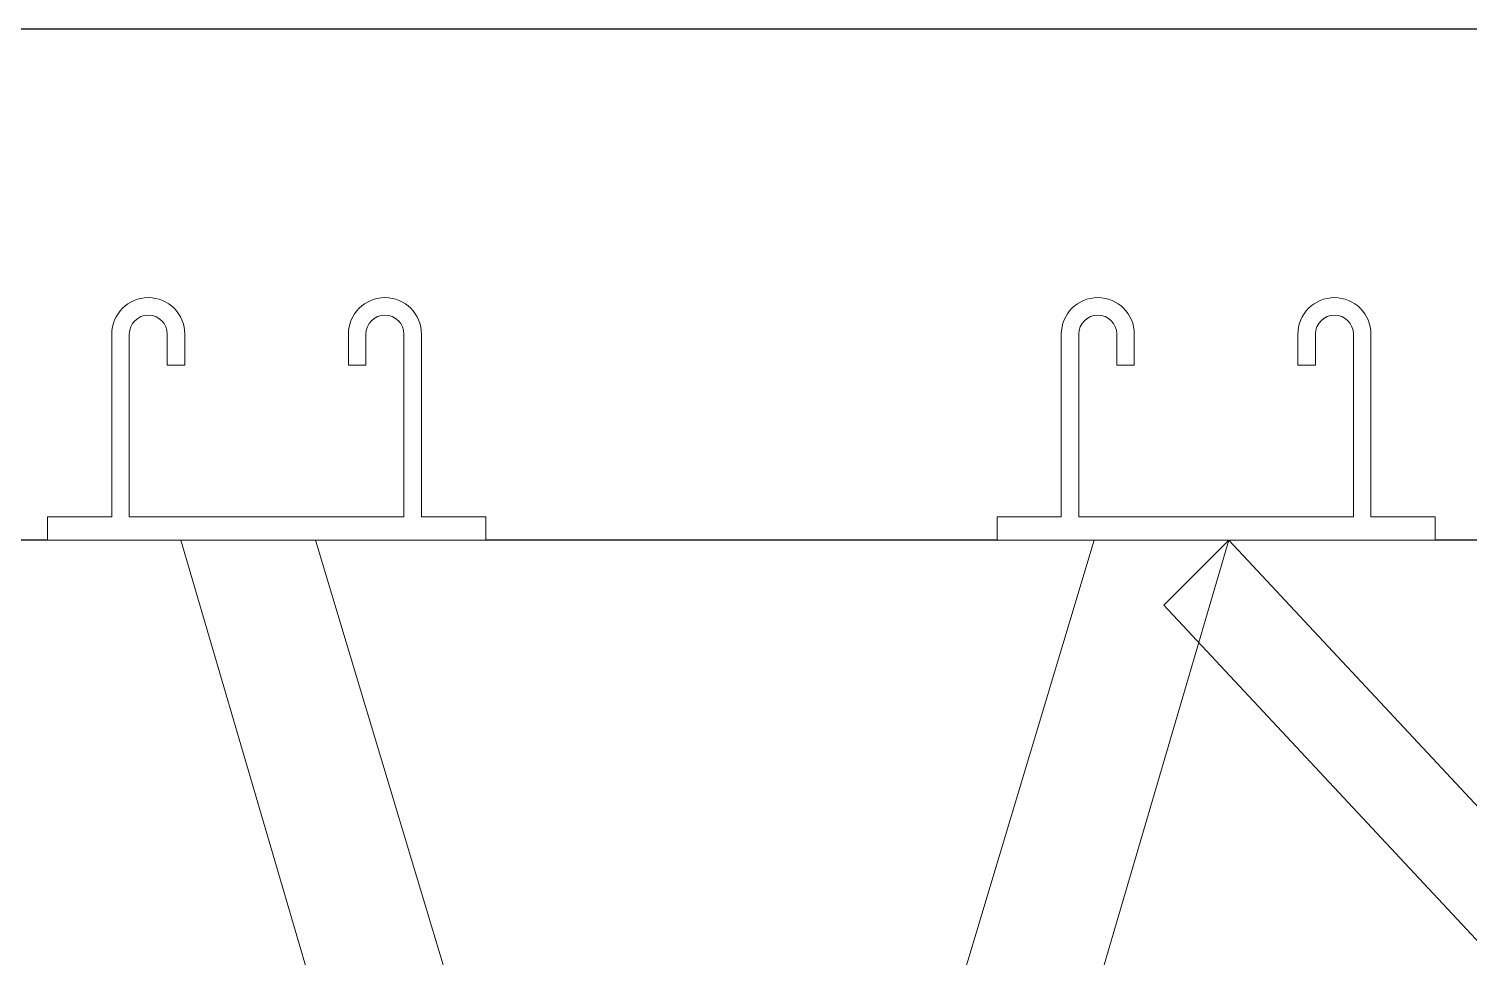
# Model space of a CAD drawing. Header units: millimetres. Extents: x -635893 to 717484, y -2208734 to -1510957.
# Drawn here: x -80883 to -79897, y -1613343 to -1612707 of the extents above; entities that cross this region are included whole.
import ezdxf

# ---------------------------------------------------------------- set-up
doc = ezdxf.new("R2010")
doc.units = ezdxf.units.MM
doc.layers.add('A-_LIFT----_E', color=7, linetype='Continuous', lineweight=9)
doc.layers.add('A-_WALLSTRU_E-', color=7, linetype='Continuous')
doc.layers.add('Block - Cargo Lift_dwg', color=7, linetype='Continuous', lineweight=9, true_color=0x767676)

# ---------------------------------------------------------------- blocks, each defined once
blk = doc.blocks.new('Block - Cargo Lift_dwg_8T LIFT PROBE-9685801-PH-1 PLAN STUDY - LEVEL 1 WWTP')
at = {"layer": 'A-_LIFT----_E', "color": 252}
for p, q in [((4003.73, 4449.97), (4800, 4683.8)), ((4079.26, 4375.03), (4800, 4591.43))]:
    blk.add_line(p, q, dxfattribs=at)
at = {"layer": 'A-_LIFT----_E', "color": 252, "flags": 128}
for points in [[(4816, 4775), (4812, 4775), (4808, 4775), (4804, 4775), (4800, 4775)], [(4800, 4775), (4800, 4700), (4800, 4625), (4800, 4550), (4800, 4475)], [(4816, 4731), (4816, 4742), (4816, 4753), (4816, 4764), (4816, 4775)], [(4941, 4731), (4909.75, 4731), (4878.5, 4731), (4847.25, 4731), (4816, 4731)], [(4816, 4531), (4816, 4578), (4816, 4625), (4816, 4672), (4816, 4719)], [(4816, 4719), (4847.25, 4719), (4878.5, 4719), (4909.75, 4719), (4941, 4719)], [(4941, 4693), (4935.71, 4693), (4930.42, 4693), (4925.13, 4693), (4919.84, 4693)], [(4919.84, 4693), (4919.84, 4690), (4919.84, 4687), (4919.84, 4684), (4919.84, 4681)], [(4919.84, 4681), (4925.13, 4681), (4930.42, 4681), (4935.71, 4681), (4941, 4681)], [(4919.84, 4569), (4919.84, 4566), (4919.84, 4563), (4919.84, 4560), (4919.84, 4557)], [(4941, 4569), (4935.71, 4569), (4930.42, 4569), (4925.13, 4569), (4919.84, 4569)], [(4919.84, 4557), (4925.13, 4557), (4930.42, 4557), (4935.71, 4557), (4941, 4557)], [(4941, 4531), (4909.75, 4531), (4878.5, 4531), (4847.25, 4531), (4816, 4531)], [(4816, 4475), (4816, 4486), (4816, 4497), (4816, 4508), (4816, 4519)], [(4816, 4519), (4847.25, 4519), (4878.5, 4519), (4909.75, 4519), (4941, 4519)], [(4800, 4475), (4804, 4475), (4808, 4475), (4812, 4475), (4816, 4475)], [(4800, 3966.23), (4755.37, 4010.7), (4034.85, 3337.72), (4079.48, 3293.25), (4800, 3966.23), (4004, 4200), (4004, 4450), (4004, 4200)], [(4800, 4058.54), (4079, 4275), (4079, 4375), (4079, 4275)], [(4816, 4125), (4812, 4125), (4808, 4125), (4804, 4125), (4800, 4125)], [(4800, 4125), (4800, 4050), (4800, 3975), (4800, 3900), (4800, 3825)], [(4816, 4081), (4816, 4092), (4816, 4103), (4816, 4114), (4816, 4125)], [(4941, 4081), (4909.75, 4081), (4878.5, 4081), (4847.25, 4081), (4816, 4081)], [(4816, 3881), (4816, 3928), (4816, 3975), (4816, 4022), (4816, 4069)], [(4816, 4069), (4847.25, 4069), (4878.5, 4069), (4909.75, 4069), (4941, 4069)], [(4941, 4043), (4935.71, 4043), (4930.42, 4043), (4925.13, 4043), (4919.84, 4043)], [(4919.84, 4043), (4919.84, 4040), (4919.84, 4037), (4919.84, 4034), (4919.84, 4031)], [(4919.84, 4031), (4925.13, 4031), (4930.42, 4031), (4935.71, 4031), (4941, 4031)], [(4919.84, 3919), (4919.84, 3916), (4919.84, 3913), (4919.84, 3910), (4919.84, 3907)], [(4941, 3919), (4935.71, 3919), (4930.42, 3919), (4925.13, 3919), (4919.84, 3919)], [(4919.84, 3907), (4925.13, 3907), (4930.42, 3907), (4935.71, 3907), (4941, 3907)], [(4941, 3881), (4909.75, 3881), (4878.5, 3881), (4847.25, 3881), (4816, 3881)], [(4816, 3825), (4816, 3836), (4816, 3847), (4816, 3858), (4816, 3869)], [(4816, 3869), (4847.25, 3869), (4878.5, 3869), (4909.75, 3869), (4941, 3869)], [(4800, 3825), (4804, 3825), (4808, 3825), (4812, 3825), (4816, 3825)]]:
    blk.add_lwpolyline(points, dxfattribs=at)
at = {"layer": 'A-_LIFT----_E', "color": 252}
for centre, radius in [((4941, 4706), 25), ((4941, 4706), 13), ((4941, 4544), 25), ((4941, 4544), 13), ((4941, 4056), 25), ((4941, 4056), 13), ((4941, 3894), 25), ((4941, 3894), 13)]:
    blk.add_arc(centre, radius, 270, 90, dxfattribs=at)
blk = doc.blocks.new('Block - Cargo Lift_dwg-9685799-PH-1 PLAN STUDY - LEVEL 1 WWTP')
at = {"layer": 'A-_WALLSTRU_E-', "color": 252}
for p, q in [((13299.16, 5598.96), (13299.16, 5948.96)), ((13299.16, 5169.06), (13299.16, 5298.96))]:
    blk.add_line(p, q, dxfattribs=at)
at = {"layer": 'A-_WALLSTRU_E-', "color": 252, "flags": 128}
blk.add_lwpolyline([(13299.16, 6248.96), (13299.16, 6773.96), (12449.16, 6773.96), (12449.16, 7173.84), (13649.16, 7173.84), (13649.16, 1173.96), (8199.26, 1173.96)], dxfattribs=at)
at = {"color": 252}
blk.add_blockref('Block - Cargo Lift_dwg_8T LIFT PROBE-9685801-PH-1 PLAN STUDY - LEVEL 1 WWTP', (8499.16, 1473.96), dxfattribs=at)

msp = doc.modelspace()

# ---------------------------------------------------------------- block references
at = {"layer": 'Block - Cargo Lift_dwg', "color": 252, "rotation": 90}
msp.add_blockref('Block - Cargo Lift_dwg-9685799-PH-1 PLAN STUDY - LEVEL 1 WWTP', (-74621.097, -1626356.478, 0), dxfattribs=at)

doc.saveas('drawing.dxf')
